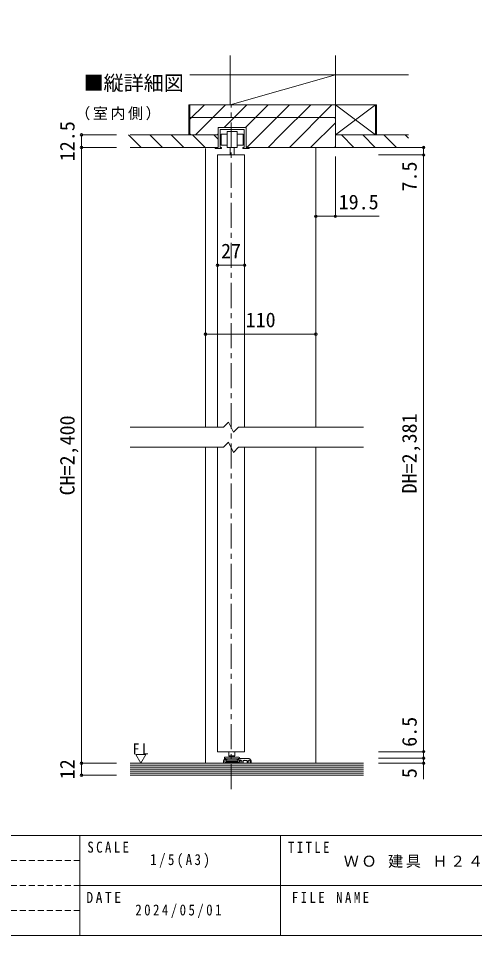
# Model space of a CAD drawing. Units: millimetres on the paper, with parts at other scales. Extents: x -197 to 198, y -138 to 137.
# Drawn here: x 5.5 to 96.5, y -138 to 45 of the extents above; entities that cross this region are included whole.
import ezdxf
from ezdxf.enums import TextEntityAlignment as Align

# ---------------------------------------------------------------- set-up
doc = ezdxf.new("R2010")
doc.units = ezdxf.units.MM
doc.header["$PDMODE"] = 32
doc.header["$PDSIZE"] = 0.5
doc.linetypes.add('CHAIN1', pattern=[8, 5, -1, 1, -1])
doc.linetypes.add('DASHED1', pattern=[1.8, 1.2, -0.6])
for name, color, linetype, lineweight in [('0-0_補助線', 7, 'Continuous', 9), ('0-1_通り芯', 4, 'CHAIN1', 9), ('0-3_仕上げ', 2, 'Continuous', 9), ('0-4_枠', 3, 'Continuous', 9), ('0-6_扉', 6, 'Continuous', 9), ('0-7_金物', 7, 'Continuous', 9), ('0-A_文字', 7, 'Continuous', 9), ('0-B_寸法', 7, 'Continuous', 9), ('0-C_ハッチ', 4, 'DASHED1', 9), ('F-0_補助線', 7, 'Continuous', 9)]:
    doc.layers.add(name, color=color, linetype=linetype, lineweight=lineweight)
doc.layers.add('F-A_文字', color=7, linetype='Continuous')
doc.styles.add('ＭＳ ゴシック', font='')
doc.styles.get('ＭＳ ゴシック').set_extended_font_data('MS Gothic')

# ---------------------------------------------------------------- blocks, each defined once
blk = doc.blocks.new('03')
at = {"layer": '0-0_補助線'}
for p, q in [((-1.466, -0.07), (-1.466, 0.07)), ((-1.366, 0.17), (0.634, 0.17)), ((-0.566, 1.281), (-0.566, 0.474)), ((-0.566, 0.474), (0.634, 0.474)), ((-0.316, 0.43), (-0.566, 0.474)), ((-0.466, 0.37), (-0.566, 0.27)), ((-0.566, 0.17), (-0.566, 0.27)), ((0.634, 0.27), (-0.566, 0.27)), ((-0.466, 0.37), (0.534, 0.37)), ((-0.316, 0.43), (0.384, 0.43)), ((-0.316, 0.43), (-0.316, 0.37)), ((0.384, 0.43), (0.634, 0.474)), ((0.384, 0.43), (0.384, 0.37)), ((0.634, 0.27), (0.534, 0.37)), ((0.634, 0.474), (0.634, 1.281)), ((0.634, 0.27), (0.634, 0.17)), ((0.634, 0.17), (1.434, 0.17)), ((1.534, 0.07), (1.534, -0.07)), ((-1.466, -0.07), (-1.292, -0.07)), ((-1.292, -0.07), (-1.002, -0.116)), ((-1.002, -0.116), (-0.976, -0.12)), ((-0.976, -0.35), (-0.976, -0.12)), ((-0.976, -0.123), (1.044, -0.123)), ((-0.976, -0.39), (1.044, -0.39)), ((-0.966, -0.69), (1.034, -0.69)), ((1.044, -0.12), (1.36, -0.07)), ((1.044, -0.12), (1.044, -0.35)), ((1.36, -0.07), (1.534, -0.07))]:
    blk.add_line(p, q, dxfattribs=at)
for points in [[(-1.126, -0.53), (-1.126, -0.39), (-1.016, -0.39)], [(-1.016, -0.39), (-0.976, -0.39), (-0.976, -0.35)], [(1.044, -0.35), (1.044, -0.39), (1.084, -0.39)], [(1.084, -0.39), (1.194, -0.39), (1.194, -0.53)]]:
    blk.add_lwpolyline(points, dxfattribs=at)
for centre, radius, start, end in [((-1.366, 0.07), 0.1, 90, 180), ((1.434, 0.07), 0.1, 0, 90), ((-0.966, -0.53), 0.16, 180, 270), ((1.034, -0.53), 0.16, 270, 0)]:
    blk.add_arc(centre, radius, start, end, dxfattribs=at)

msp = doc.modelspace()

# ---------------------------------------------------------------- linework, layer by layer
at = {"layer": '0-0_補助線'}
msp.add_line((46.891, -102.72), (46.891, -102.82), dxfattribs=at)
at = {"layer": '0-1_通り芯'}
msp.add_line((47.931, -108.794), (47.931, 27.75), dxfattribs=at)
at = {"layer": '0-3_仕上げ'}
for p, q in [((47.731, 27.75), (47.731, 37.601)), ((68.731, 27.75), (68.731, 37.601)), ((83.331, 33.75), (39.731, 33.75)), ((39.531, 27.75), (68.731, 27.75)), ((66.731, 27.75), (76.931, 27.75)), ((76.931, 21.75), (76.931, 27.75)), ((45.331, 21.75), (27.831, 21.75)), ((68.731, 21.75), (83.331, 21.75)), ((45.331, 19.25), (27.831, 19.25)), ((68.531, 19.25), (83.331, 19.25)), ((74.331, -103.6), (27.831, -103.6)), ((27.831, -106), (74.331, -106))]:
    msp.add_line(p, q, dxfattribs=at)
at = {"layer": '0-3_仕上げ', "color": 7}
for p, q in [((27.831, -104), (74.331, -104)), ((27.831, -104.4), (74.331, -104.4)), ((27.831, -104.8), (74.331, -104.8)), ((27.831, -105.2), (74.331, -105.2)), ((27.831, -105.6), (74.331, -105.6))]:
    msp.add_line(p, q, dxfattribs=at)
at = {"layer": '0-4_枠'}
for p, q in [((39.531, 21.75), (39.531, 27.75)), ((39.731, 21.95), (39.731, 27.75)), ((39.731, 25.05), (39.931, 25.25)), ((39.931, 25.25), (68.531, 25.25)), ((68.531, 25.25), (68.731, 25.05)), ((68.731, 25.05), (68.731, 19.45)), ((50.931, 23.25), (45.331, 23.25)), ((50.931, 19.45), (50.931, 23.25)), ((39.731, 21.95), (39.931, 21.75)), ((45.131, 21.75), (45.331, 21.95)), ((51.131, 19.25), (50.931, 19.45)), ((51.131, 19.25), (68.531, 19.25)), ((68.531, 19.25), (68.731, 19.45))]:
    msp.add_line(p, q, dxfattribs=at)
at = {"layer": '0-4_枠', "color": 4}
for p, q in [((42.831, -36.578), (42.831, 19.05)), ((64.831, -36.578), (64.831, 19.25)), ((42.831, -103.6), (42.831, -40.578)), ((64.831, -103.6), (64.831, -40.578))]:
    msp.add_line(p, q, dxfattribs=at)
at = {"layer": '0-4_枠', "color": 7}
for p, q in [((46.431, -103.06), (46.431, -103.6)), ((49.571, -103.6), (46.431, -103.6)), ((46.671, -102.92), (46.671, -103.32)), ((46.851, -102.86), (46.731, -102.86)), ((46.891, -102.72), (46.891, -102.82)), ((48.111, -103.48), (48.171, -103.42)), ((49.451, -103.42), (48.171, -103.42)), ((49.331, -102.72), (49.331, -102.82)), ((49.371, -102.86), (49.491, -102.86)), ((49.391, -102.66), (50.651, -102.66)), ((49.551, -102.92), (49.551, -103.32)), ((49.771, -103.015), (49.771, -103.4)), ((50.073, -103.172), (49.873, -102.972)), ((50.091, -103.6), (50.091, -103.215)), ((50.311, -103.6), (50.091, -103.6)), ((50.311, -103.6), (50.311, -103.08)), ((51.091, -103.06), (50.331, -103.06)), ((50.711, -102.72), (50.651, -102.66)), ((50.711, -102.72), (50.771, -102.66)), ((51.511, -102.66), (50.771, -102.66)), ((51.111, -103.6), (51.111, -103.08)), ((51.331, -103.6), (51.111, -103.6)), ((51.711, -103.6), (51.711, -103.051)), ((51.911, -103.6), (51.711, -103.6)), ((51.911, -103.6), (51.911, -103.06))]:
    msp.add_line(p, q, dxfattribs=at)
for points in [[(48.111, -103.48), (48.051, -103.42), (46.771, -103.42)], [(51.331, -103.6), (51.331, -103.19), (51.54, -102.981)]]:
    msp.add_lwpolyline(points, dxfattribs=at)
for centre, radius, start, end in [((46.831, -103.06), 0.4, 90, 180), ((46.731, -102.92), 0.06, 90, 180), ((46.771, -103.32), 0.1, 180, 270), ((46.831, -102.72), 0.06, 0, 90), ((46.851, -102.82), 0.04, 270, 0), ((49.391, -102.72), 0.06, 90, 180), ((49.371, -102.82), 0.04, 180, 270), ((49.451, -103.32), 0.1, 270, 0), ((49.491, -102.92), 0.06, 0, 90), ((49.571, -103.4), 0.2, 270, 0), ((49.831, -103.015), 0.06, 45, 180), ((50.031, -103.215), 0.06, 360, 45), ((50.331, -103.08), 0.02, 90, 180), ((51.091, -103.08), 0.02, 0, 90), ((51.511, -103.06), 0.4, 0, 90), ((51.611, -103.051), 0.1, 360, 135)]:
    msp.add_arc(centre, radius, start, end, dxfattribs=at)
at = {"layer": '0-6_扉'}
for p, q in [((45.231, -36.578), (45.231, 17.75)), ((50.631, -36.578), (50.631, 17.75)), ((45.231, -101.3), (45.231, -40.578)), ((50.631, -101.3), (50.631, -40.578)), ((45.231, -101.3), (50.631, -101.3))]:
    msp.add_line(p, q, dxfattribs=at)
at = {"layer": '0-6_扉', "color": 2}
for p, q in [((46.431, -36.578), (27.831, -36.578)), ((74.331, -36.578), (49.431, -36.578)), ((27.831, -40.578), (46.431, -40.578)), ((49.431, -40.578), (74.331, -40.578))]:
    msp.add_line(p, q, dxfattribs=at)
for points in [[(49.431, -36.578), (48.431, -37.578), (47.431, -35.578), (46.431, -36.578)], [(46.431, -40.578), (47.431, -39.578), (48.431, -41.578), (49.431, -40.578)]]:
    msp.add_lwpolyline(points, dxfattribs=at)
at = {"layer": '0-7_金物', "color": 3}
for p, q in [((45.331, 21.95), (45.331, 23.25)), ((50.631, 17.75), (45.231, 17.75)), ((48.531, 17.75), (47.731, 17.75))]:
    msp.add_line(p, q, dxfattribs=at)
at = {"layer": '0-7_金物'}
for p, q in [((45.731, 22.85), (50.531, 22.85)), ((45.731, 19.25), (45.731, 22.85)), ((50.531, 22.85), (50.531, 19.25)), ((45.331, 21.95), (45.331, 19.25)), ((49.131, 21.89), (50.325, 21.89)), ((50.325, 21.89), (50.325, 19.69)), ((44.731, 19.25), (44.731, 19.05)), ((45.331, 19.25), (44.731, 19.25)), ((45.99, 19.05), (44.731, 19.05)), ((47.131, 19.69), (45.925, 19.69)), ((49.131, 19.25), (47.131, 19.25)), ((47.731, 17.75), (47.731, 19.25)), ((48.531, 19.25), (48.531, 17.75)), ((50.325, 19.69), (49.131, 19.69)), ((50.297, 19.05), (50.297, 19.25)), ((50.531, 19.25), (50.297, 19.25)), ((50.297, 19.05), (51.531, 19.05)), ((50.931, 19.25), (51.531, 19.25)), ((51.531, 19.25), (51.531, 19.05))]:
    msp.add_line(p, q, dxfattribs=at)
at = {"layer": '0-7_金物', "color": 6}
msp.add_line((45.231, 17.75), (50.631, 17.75), dxfattribs=at)
at = {"layer": '0-7_金物'}
for points in [[(45.331, 23.25), (50.931, 23.25), (50.931, 19.25)], [(47.131, 19.25), (47.131, 22.45), (49.131, 22.45), (49.131, 19.25)], [(45.925, 19.69), (45.925, 21.89), (47.131, 21.89)], [(45.99, 19.05), (45.99, 19.25), (45.731, 19.25)]]:
    msp.add_lwpolyline(points, dxfattribs=at)
at = {"layer": '0-A_文字'}
msp.add_line((28.944, -101.837), (29.944, -103.569), dxfattribs=at)
msp.add_lwpolyline([(28.944, -101.837), (30.944, -101.837), (29.944, -103.569)], dxfattribs=at)
at = {"layer": '0-B_寸法'}
for p, q in [((47.731, 33.75), (47.731, 27.75)), ((47.731, 27.75), (68.731, 33.75)), ((68.731, 21.75), (76.731, 27.75)), ((68.731, 27.75), (76.731, 21.75)), ((68.731, 21.75), (68.731, 27.75)), ((76.731, 21.75), (76.731, 27.75))]:
    msp.add_line(p, q, dxfattribs=at)
at = {"layer": '0-B_寸法', "color": 4}
for p, q in [((18.104, 19.25), (18.104, 21.75)), ((18.104, 21.75), (25.104, 21.75)), ((18.104, -103.6), (18.104, 19.25)), ((18.104, 19.25), (25.104, 19.25)), ((86.331, 19.25), (77.331, 19.25)), ((86.331, 19.25), (86.331, 17.75)), ((64.831, 5.52), (64.831, 17.459)), ((68.731, 5.52), (68.731, 17.459)), ((86.331, 17.75), (77.331, 17.75)), ((86.331, 17.75), (86.331, -101.3)), ((64.831, 5.52), (77.446, 5.52)), ((45.231, -4.255), (50.631, -4.255)), ((64.831, -17.997), (42.831, -17.997)), ((86.331, -101.3), (77.331, -101.3)), ((86.331, -101.3), (77.331, -101.3)), ((86.331, -102.6), (86.331, -101.3)), ((18.104, -106), (18.104, -103.6)), ((18.104, -103.6), (25.104, -103.6)), ((86.331, -102.6), (77.331, -102.6)), ((86.331, -103.6), (77.331, -103.6)), ((86.331, -102.6), (86.331, -102.6)), ((86.331, -102.6), (86.331, -106.758)), ((18.104, -106), (25.104, -106))]:
    msp.add_line(p, q, dxfattribs=at)
at = {"layer": '0-B_寸法'}
for p in [(18.104, 21.75), (18.104, 19.25), (86.331, 19.25), (86.331, 17.75), (64.831, 5.52), (68.731, 5.52), (45.231, -4.255), (50.631, -4.255), (42.831, -17.997), (64.831, -17.997), (86.331, -101.3), (86.331, -102.6), (86.331, -102.6), (18.104, -103.6), (86.331, -103.6), (18.104, -106)]:
    msp.add_point(p, dxfattribs=at)
at = {"layer": '0-C_ハッチ', "linetype": 'Continuous'}
for p, q in [((42.601, 27.75), (39.731, 24.88)), ((46.843, 27.75), (40.843, 21.75)), ((51.086, 27.75), (46.586, 23.25)), ((55.328, 27.75), (50.828, 23.25)), ((63.814, 27.75), (57.814, 21.75)), ((68.056, 27.75), (59.556, 19.25)), ((68.731, 24.182), (63.799, 19.25)), ((30.008, 19.25), (27.508, 21.75)), ((34.251, 19.25), (31.751, 21.75)), ((38.494, 19.25), (35.994, 21.75)), ((42.736, 19.25), (40.236, 21.75)), ((45.331, 20.898), (44.479, 21.75)), ((57.814, 21.75), (55.314, 19.25)), ((72.435, 19.25), (69.935, 21.75)), ((76.677, 19.25), (74.177, 21.75)), ((80.92, 19.25), (78.42, 21.75)), ((83.331, 21.082), (82.663, 21.75))]:
    msp.add_line(p, q, dxfattribs=at)
msp.add_lwpolyline([(59.571, 27.75), (53.571, 21.75), (51.071, 19.25)], dxfattribs=at)
at = {"layer": 'F-0_補助線', "color": 3, "lineweight": 18}
msp.add_line((-197.2, -118), (197.8, -118), dxfattribs=at)
at = {"layer": 'F-0_補助線', "color": 2, "linetype": 'DASHED1', "lineweight": 18}
for p, q in [((17.8, -123), (-57.2, -123)), ((17.8, -128), (-57.2, -128)), ((17.8, -133), (-57.2, -133))]:
    msp.add_line(p, q, dxfattribs=at)
at = {"layer": 'F-0_補助線', "color": 3, "lineweight": 18}
msp.add_lwpolyline([(-197.2, 137), (197.8, 137), (197.8, -138), (-197.2, -138)], close=True, dxfattribs=at)
at = {"layer": 'F-0_補助線', "color": 2, "lineweight": 18}
for points in [[(17.8, -118), (57.8, -118), (57.8, -128), (17.8, -128)], [(57.8, -118), (177.8, -118), (177.8, -128), (57.8, -128)], [(17.8, -128), (57.8, -128), (57.8, -138), (17.8, -138)]]:
    msp.add_lwpolyline(points, close=True, dxfattribs=at)

# ---------------------------------------------------------------- block references
at = {"layer": '0-0_補助線', "xscale": -1}
msp.add_blockref('03', (48.145, -102.581), dxfattribs=at)

# ---------------------------------------------------------------- texts
at = {"layer": '0-A_文字', "style": 'ＭＳ ゴシック'}
msp.add_text('■縦詳細図', height=2.933, dxfattribs=at).set_placement((18.504, 29.75), align=Align.BOTTOM_LEFT)
at = {"layer": '0-A_文字', "char_height": 2.199, "attachment_point": 7, "style": 'ＭＳ ゴシック'}
for s, insert in [('\\T1.17;（室内側）', (16.854, 24.669)), ('\\T1.36;\\W0.9;FL', (28.319, -101.837))]:
    msp.add_mtext(s, dxfattribs=dict(at, insert=insert))
at = {"layer": '0-B_寸法', "style": 'ＭＳ ゴシック'}
for s, p in [('12.5', (17.604, 16.5)), ('7.5', (85.831, 10.457)), ('CH=2,400', (17.604, -50.175)), ('DH=2,381', (85.831, -49.775)), ('6.5', (85.831, -100.324)), ('12', (17.604, -106.8)), ('5', (85.831, -106.572))]:
    msp.add_text(s, height=2.933, rotation=90, dxfattribs=at).set_placement(p, align=Align.BOTTOM_LEFT)
for s, p in [('19.5', (69.389, 6.02)), ('27', (45.931, -3.755)), ('110', (50.831, -17.497))]:
    msp.add_text(s, height=2.933, dxfattribs=at).set_placement(p, align=Align.BOTTOM_LEFT)
at = {"layer": 'F-A_文字', "char_height": 2.199, "attachment_point": 7, "style": 'ＭＳ ゴシック'}
for s, insert in [('\\T1.38;\\W0.85;SCALE', (19.269, -121.478)), ('\\T1.38;\\W0.85;TITLE', (59.269, -121.478)), ('\\T1.39;\\W0.85;1/5(A3)', (31.812, -124.5)), ('\\T1.18;ＷＯ\\~建具\\~Ｈ２４フラットクローゼット\\~固定枠\\~間口１２尺', (70.412, -124.5)), ('\\T1.38;\\W0.9;DATE', (19.075, -131.478)), ('\\T1.39;\\W0.85;FILE\\~NAME', (60.044, -131.478)), ('\\T1.39;\\W0.85;2024/05/01', (28.839, -134.5))]:
    msp.add_mtext(s, dxfattribs=dict(at, insert=insert))

doc.saveas('drawing.dxf')
